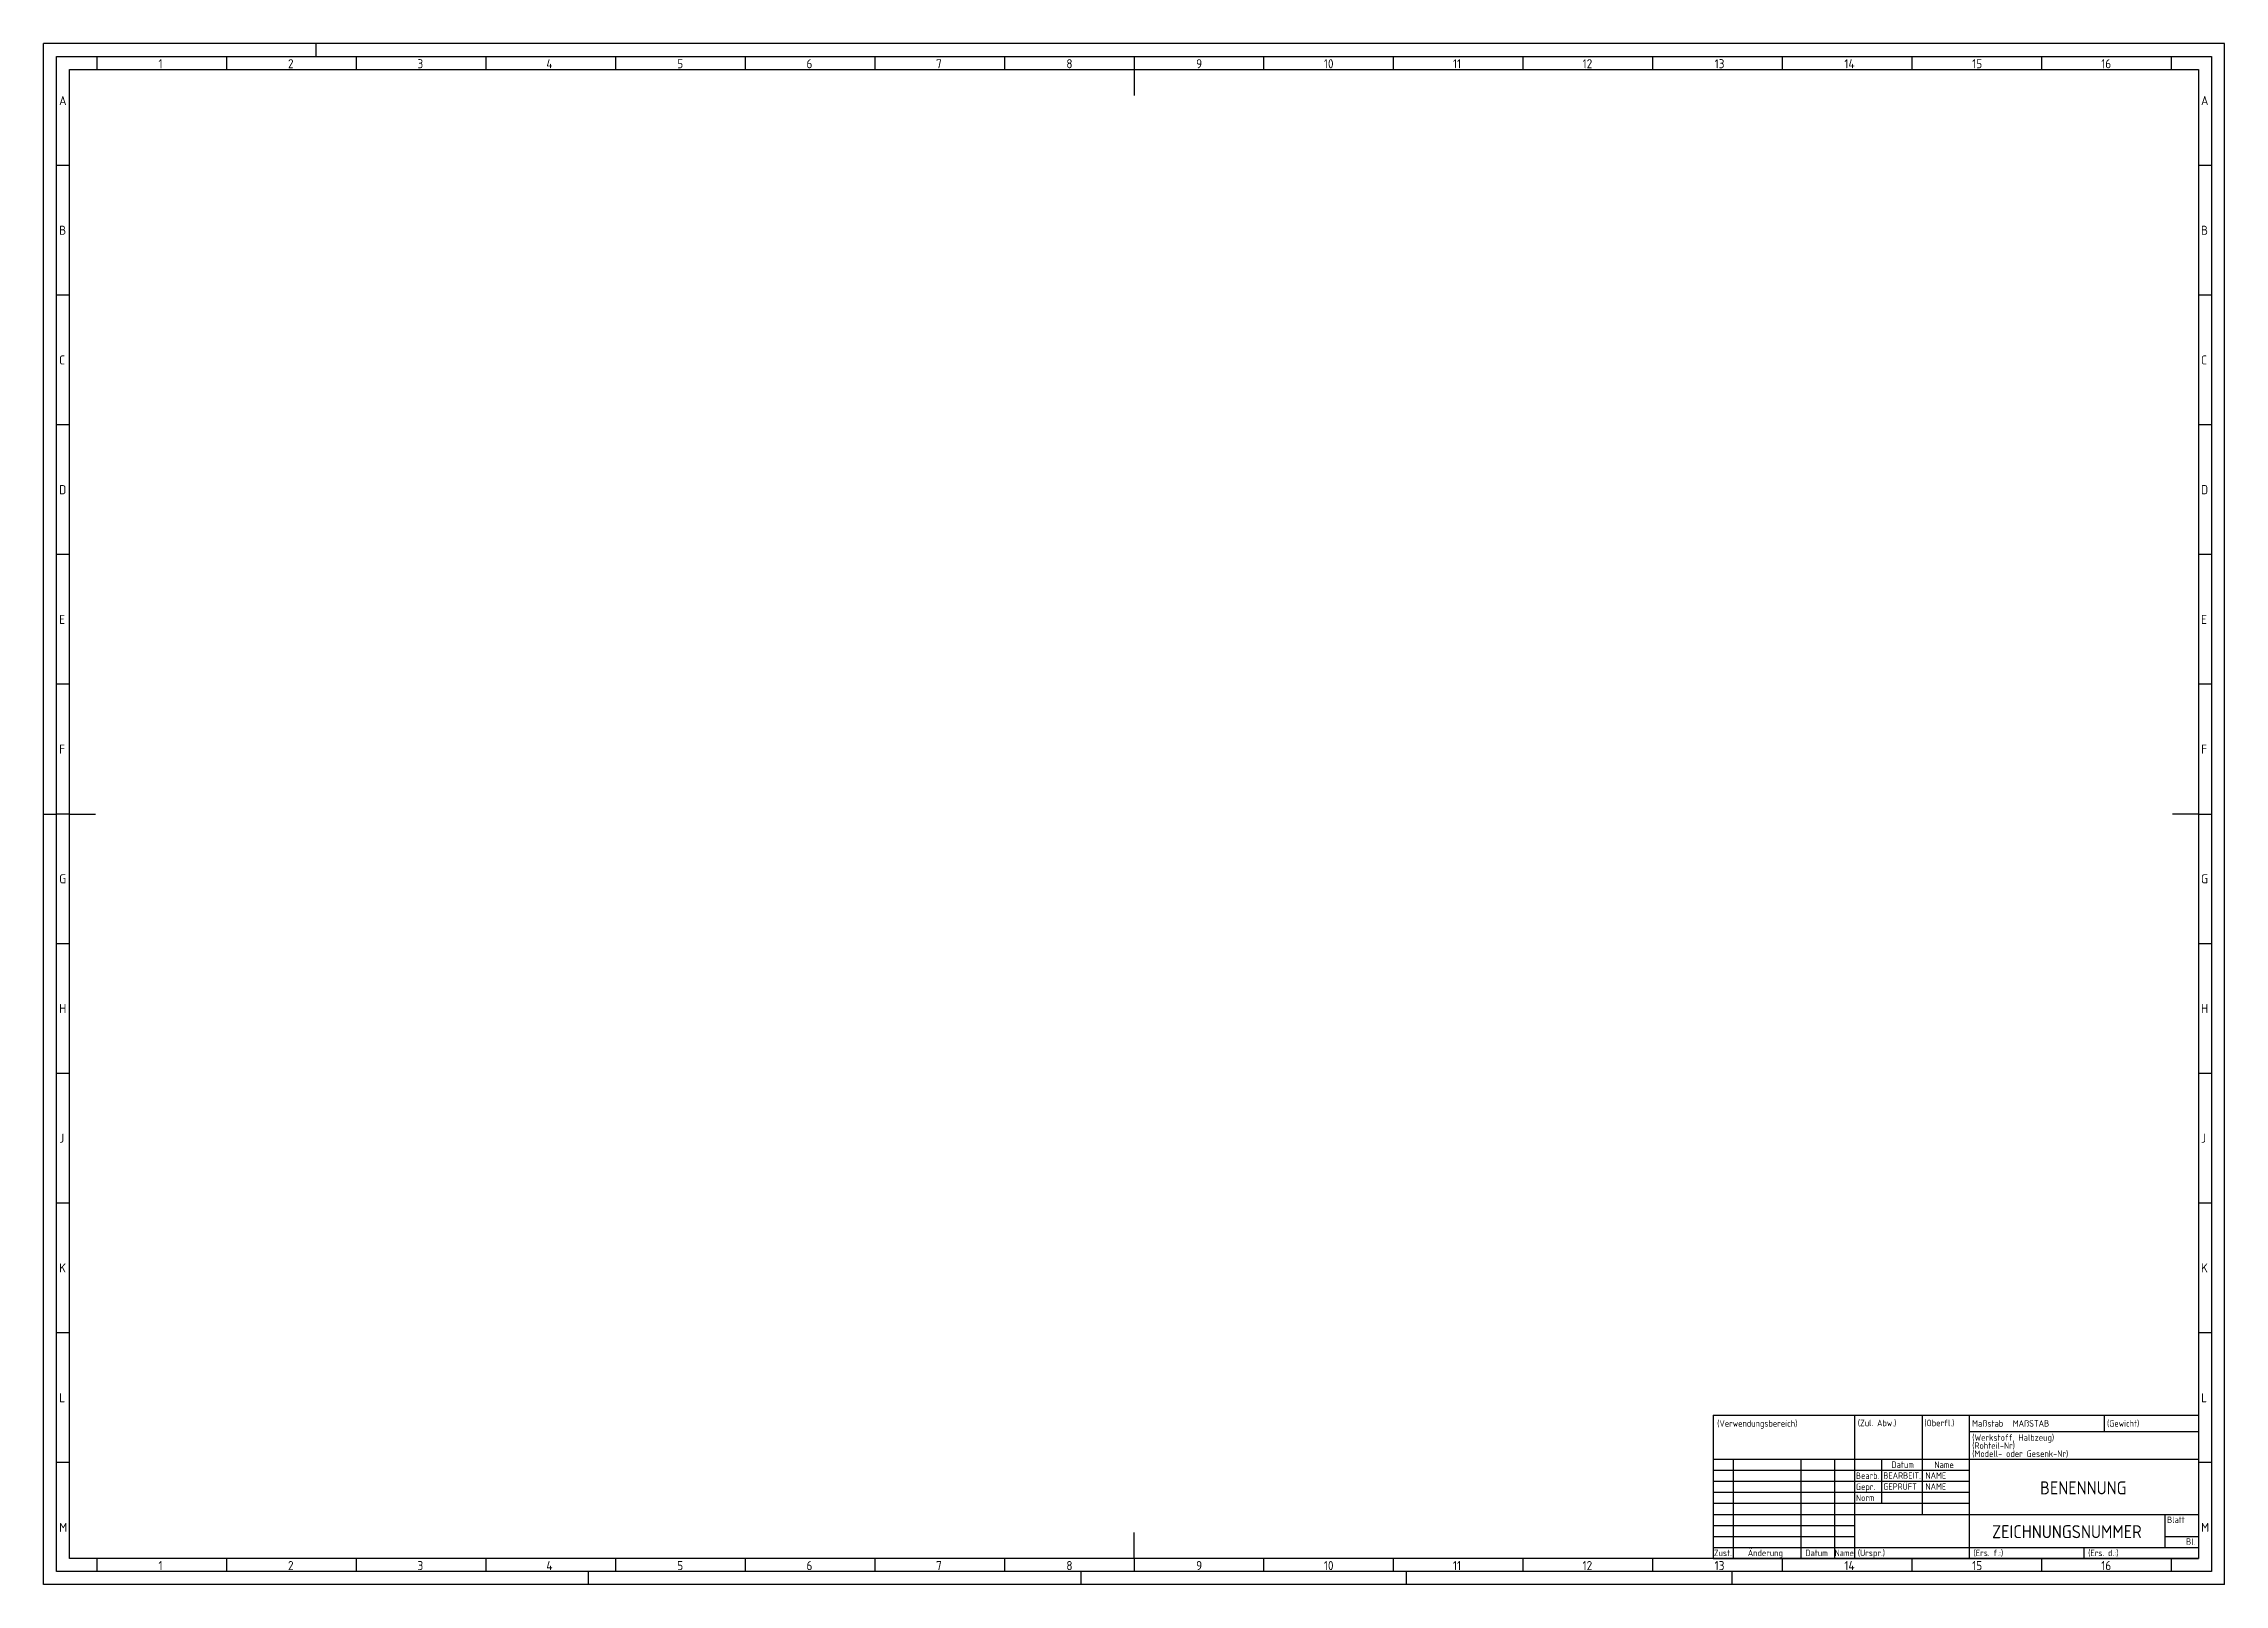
# Model space of a CAD drawing. Header units: millimetres. Extents: x 0 to 841, y 0 to 594.
import ezdxf
from ezdxf.enums import TextEntityAlignment as Align

# ---------------------------------------------------------------- set-up
doc = ezdxf.new("R2010")
doc.units = ezdxf.units.MM
for name, color, linetype in [('025', 1, 'Continuous'), ('035', 5, 'Continuous'), ('05', 6, 'Continuous'), ('07', 7, 'Continuous')]:
    doc.layers.add(name, color=color, linetype=linetype)
doc.styles.add('ISO Proportional', font='isocp.shx')

msp = doc.modelspace()

# ---------------------------------------------------------------- linework, layer by layer
msp.add_lwpolyline([(5, 589), (836, 589), (836, 5), (5, 5)], close=True)
at = {"layer": '035'}
for p, q in [((841, 594), (0, 594)), ((0, 0), (0, 594)), ((20.5, 589), (20.5, 584)), ((70.5, 589), (70.5, 584)), ((105, 594), (105, 589)), ((120.5, 589), (120.5, 584)), ((170.5, 589), (170.5, 584)), ((220.5, 589), (220.5, 584)), ((270.5, 589), (270.5, 584)), ((320.5, 589), (320.5, 584)), ((370.5, 589), (370.5, 584)), ((420.5, 589), (420.5, 584)), ((470.5, 589), (470.5, 584)), ((520.5, 589), (520.5, 584)), ((570.5, 589), (570.5, 584)), ((620.5, 589), (620.5, 584)), ((670.5, 589), (670.5, 584)), ((720.5, 589), (720.5, 584)), ((770.5, 589), (770.5, 584)), ((820.5, 589), (820.5, 584)), ((841, 0), (841, 594)), ((9.98, 547.04), (5, 547.04)), ((835.98, 547.04), (831, 547.04)), ((9.98, 497.04), (5, 497.04)), ((835.98, 497.04), (831, 497.04)), ((9.98, 447.04), (5, 447.04)), ((835.98, 447.04), (831, 447.04)), ((9.98, 397.04), (5, 397.04)), ((835.98, 397.04), (831, 397.04)), ((10, 347), (5.02, 347)), ((836, 347), (831.02, 347)), ((0, 297), (5, 297)), ((10, 297), (5, 297)), ((831, 297), (836, 297)), ((10, 247), (5.02, 247)), ((836, 247), (831.02, 247)), ((10, 197), (5.02, 197)), ((836, 197), (831.02, 197)), ((10, 147), (5.02, 147)), ((836, 147), (831.02, 147)), ((10, 97), (5.02, 97)), ((836, 97), (831.02, 97)), ((724.4, 65.25), (724.4, 27)), ((742.6, 58.88), (831, 58.88)), ((794.6, 65.25), (794.6, 58.88)), ((10.02, 46.96), (5.03, 46.96)), ((643.8, 44), (742.6, 44)), ((651.6, 48.25), (651.6, 10)), ((677.6, 48.25), (677.6, 10)), ((690.6, 48.25), (690.6, 10)), ((708.8, 48.25), (708.8, 31.25)), ((836.02, 46.96), (831.03, 46.96)), ((643.8, 39.75), (742.6, 39.75)), ((643.8, 35.5), (742.6, 35.5)), ((643.8, 31.25), (742.6, 31.25)), ((643.8, 27), (698.4, 27)), ((643.8, 22.75), (698.4, 22.75)), ((643.8, 18.5), (698.4, 18.5)), ((818, 18.5), (831, 18.5)), ((20.5, 10), (20.5, 5)), ((70.5, 10), (70.5, 5)), ((120.5, 10), (120.5, 5)), ((170.5, 10), (170.5, 5)), ((220.5, 10), (220.5, 5)), ((270.5, 10), (270.5, 5)), ((320.5, 10), (320.5, 5)), ((370.5, 10), (370.5, 5)), ((370.5, 10), (370.5, 5)), ((420.5, 10), (420.5, 5)), ((470.5, 10), (470.5, 5)), ((520.5, 10), (520.5, 5)), ((570.5, 10), (570.5, 5)), ((620.5, 10), (620.5, 5)), ((643.8, 14.25), (831, 14.25)), ((670.5, 10), (670.5, 5)), ((720.5, 10), (720.5, 5)), ((770.5, 10), (770.5, 5)), ((786.8, 14.25), (786.8, 10)), ((820.5, 10), (820.5, 5)), ((841, 0), (0, 0)), ((210, 5), (210, 0)), ((400, 5), (400, 0)), ((525.5, 5), (525.5, 0)), ((651, 5), (651, 0))]:
    msp.add_line(p, q, dxfattribs=at)
msp.add_lwpolyline([(10, 584), (831, 584), (831, 10), (10, 10)], close=True, dxfattribs=at)
at = {"layer": '07'}
for p, q in [((420.5, 584), (420.5, 574)), ((10, 297), (20, 297)), ((831, 297), (821, 297)), ((643.8, 65.25), (831, 65.25)), ((643.8, 65.25), (643.8, 10)), ((698.4, 65.25), (698.4, 10)), ((742.6, 65.25), (742.6, 10)), ((831, 65.25), (831, 10)), ((643.8, 48.25), (831, 48.25)), ((698.4, 27), (831, 27)), ((818, 27), (818, 14.25)), ((420.5, 10), (420.5, 20)), ((643.8, 10), (831, 10)), ((643.8, 10), (831, 10))]:
    msp.add_line(p, q, dxfattribs=at)

# ---------------------------------------------------------------- texts
at = {"layer": '025', "style": 'ISO Proportional'}
for s, p in [('(Verwendungsbereich)', (645.4, 60.81)), ('Maßstab', (743.73, 60.81)), ('(Gewicht)', (795.73, 60.81)), ('(Werkstoff, Halbzeug)', (743.76, 55.35)), ('(Rohteil-Nr)', (743.76, 52.26)), ('(Modell- oder Gesenk-Nr)', (743.76, 49.12)), ('Bearb.', (698.9, 40.63)), ('Datum', (712.63, 44.88)), ('Name', (729.17, 44.88)), ('Gepr.', (698.9, 36.38)), ('Norm', (698.9, 32.13)), ('Blatt', (818.91, 23.63)), ('Bl.', (826.24, 15.26)), ('Zust.', (644.11, 10.88)), ('Änderung', (657.19, 10.88)), ('Datum', (679.41, 10.88)), ('Name', (690.68, 10.88)), ('(Urspr.)', (699.65, 10.88)), ('(Ers. f.:) ', (744.28, 10.88)), ('(Ers. d.:) ', (788.48, 10.88))]:
    msp.add_text(s, height=2.5, dxfattribs=at).set_placement(p)
at = {"layer": '025', "char_height": 2.5, "attachment_point": 1, "style": 'ISO Proportional'}
for s, insert, width in [('(Zul. Abw.)', (699.63, 63.48), 24.7674), ('(Oberfl.)', (725.29, 63.48), 17.3141)]:
    msp.add_mtext(s, dxfattribs=dict(at, insert=insert, width=width))
at = {"layer": '025', "style": 'ISO Proportional'}
for tag, p, s in [('MAßSTAB', (759.39, 60.81), '1:1'), ('BEARBEIT.', (709.46, 40.71), '00.00.00'), ('NAME', (725.72, 40.71), 'XXX'), ('GEPRÜFT', (709.46, 36.46), '00.00.00'), ('NAME', (725.72, 36.46), 'XXX')]:
    msp.add_attdef(tag, p, s, height=2.5, dxfattribs=at)
at = {"layer": '035', "style": 'ISO Proportional'}
for s, p in [('1', (44.31, 584.5)), ('2', (94.23, 584.5)), ('3', (144.18, 584.5)), ('4', (193.88, 584.5)), ('5', (244.34, 584.5)), ('6', (294.19, 584.5)), ('7', (344.17, 584.5)), ('8', (394.42, 584.5)), ('9', (444.46, 584.5)), ('10', (493.72, 584.5)), ('11', (543.49, 584.5)), ('12', (593.49, 584.5)), ('13', (644.42, 584.5)), ('14', (694.46, 584.5)), ('15', (743.72, 584.5)), ('16', (793.49, 584.5)), ('A', (6, 570.29)), ('A', (832, 570.29)), ('B', (6, 520.29)), ('B', (832, 520.29)), ('C', (6, 470.29)), ('C', (832, 470.29)), ('D', (6, 420.29)), ('D', (832, 420.29)), ('E', (6.02, 370.25)), ('E', (832.02, 370.25)), ('F', (6.02, 320.25)), ('F', (832.02, 320.25)), ('G', (6.02, 270.25)), ('G', (832.02, 270.25)), ('H', (6.02, 220.25)), ('H', (832.02, 220.25)), ('J', (6.02, 170.25)), ('J', (832.02, 170.25)), ('K', (6.02, 120.25)), ('K', (832.02, 120.25)), ('L', (6.03, 70.22)), ('L', (832.03, 70.22)), ('M', (6.03, 20.22)), ('M', (832.03, 20.22)), ('1', (44.31, 5.5)), ('2', (94.23, 5.5)), ('3', (144.18, 5.5)), ('4', (193.88, 5.5)), ('5', (244.34, 5.5)), ('6', (294.19, 5.5)), ('7', (344.17, 5.5)), ('8', (394.42, 5.5)), ('9', (444.46, 5.5)), ('10', (493.72, 5.5)), ('11', (543.49, 5.5)), ('12', (593.49, 5.5)), ('13', (644.42, 5.5)), ('14', (694.46, 5.5)), ('15', (743.72, 5.5)), ('16', (793.49, 5.5))]:
    msp.add_text(s, height=3.5, dxfattribs=at).set_placement(p)
at = {"layer": '05', "style": 'ISO Proportional'}
for tag, text, p in [('BENENNUNG', 'Benennung', (786.59, 37.21)), ('ZEICHNUNGSNUMMER', 'XXX', (780.25, 20.32))]:
    msp.add_attdef(tag, text=text, height=5, dxfattribs=at).set_placement(p, align=Align.MIDDLE)

doc.saveas('drawing.dxf')
